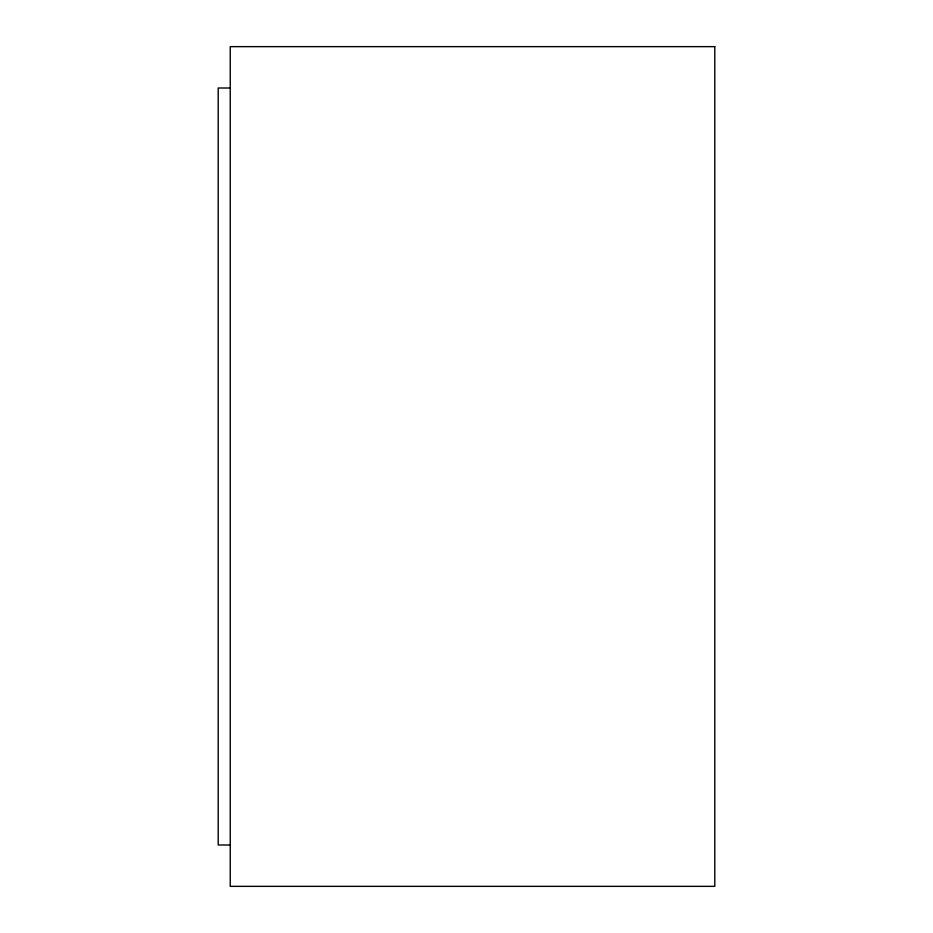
<?xml version="1.0" encoding="UTF-8"?>
<svg xmlns="http://www.w3.org/2000/svg" width="933" height="933" viewBox="0 0 933 933"><rect width="100%" height="100%" fill="white"/><g stroke="black" fill="none" stroke-linecap="round" stroke-linejoin="round"><path stroke-width="1.4" d="M230.241 88.005L218.205 88.005L218.205 844.995L230.241 844.995M714.795 46.65L230.241 46.65L230.241 886.35L714.795 886.35L714.795 46.65"/></g></svg>
